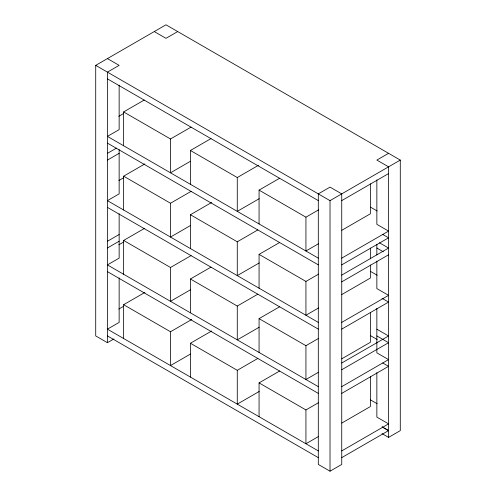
<?xml version="1.0" encoding="UTF-8"?>
<svg xmlns="http://www.w3.org/2000/svg" width="496" height="496" viewBox="0 0 496 496"><rect width="100%" height="100%" fill="white"/><g stroke="black" fill="none" stroke-linecap="round" stroke-linejoin="round"><path stroke-width="0.74" d="M113.937 338.929L107.427 342.686L95.716 335.922L95.716 65.367L165.98 24.8L400.284 160.078L400.284 430.633L388.573 437.398L382.063 433.64M177.698 31.564L165.98 38.328L154.262 31.564M123.634 145.743L123.634 111.929L144.231 100.037M118.804 116.293L123.485 113.59M107.427 153.351L116.541 148.087M107.427 160.115L119.145 153.314M123.634 111.929L170.5 138.979L191.09 127.094M123.634 210L123.634 176.185L144.894 163.909M118.804 180.55L123.485 177.847M190.414 184.301L190.414 150.48L211.005 138.589M190.427 161.293L170.5 172.8L170.5 138.979M123.634 176.185L170.5 203.236L191.09 191.351M107.427 241.267L119.145 234.503M107.427 247.994L119.145 241.23M123.634 274.257L123.634 240.442L144.231 228.551M118.804 244.807L123.485 242.104M190.414 150.48L237.274 177.537L258.534 165.261M190.414 248.558L190.414 214.737L211.668 202.467M190.427 225.55L170.5 237.057L170.5 203.236M259.067 223.938L259.067 190.117L279.663 178.231M259.197 198.698L237.274 211.352L237.274 177.537M123.634 240.442L170.5 267.493L191.09 255.607M123.634 338.52L123.634 304.699L144.894 292.423M118.804 309.064L123.485 306.361M388.573 153.314L376.855 160.078L388.573 166.836L388.573 437.398M190.414 214.737L237.274 241.794L257.87 229.902M190.414 312.815L190.414 278.994L211.005 267.102M95.716 65.367L330.02 200.644L400.284 160.078M259.067 190.117L305.933 217.174L318.556 209.889M341.738 200.607L388.573 173.569M190.427 289.813L170.5 301.314L170.5 267.493M259.067 288.195L259.067 254.374L279.663 242.488M259.197 262.954L237.274 275.615L237.274 241.794M318.556 243.703L305.933 250.995L305.933 217.174M341.8 230.28L370.369 213.795L370.369 183.818M123.634 304.699L170.5 331.756L191.754 319.48M190.414 278.994L237.274 306.051L257.87 294.159M190.414 377.072L190.414 343.251L211.668 330.981M341.738 258.137L388.573 231.099L376.855 224.335L376.855 179.843M259.067 254.374L305.933 281.43L318.556 274.145M341.738 264.864L388.573 237.826L382.714 234.447M190.427 354.07L170.5 365.571L170.5 331.756M259.067 352.451L259.067 318.63L279.663 306.745M341.738 275.094L388.573 248.056L379.459 242.798M259.197 327.211L237.274 339.872L237.274 306.051M341.738 281.858L388.573 254.789M318.556 307.966L305.933 315.251L305.933 281.43M341.8 294.543L370.369 278.051L370.369 264.982M190.414 343.251L237.274 370.307L257.87 358.416M341.738 322.394L388.573 295.356L376.855 288.591L376.855 261.057M259.067 318.63L305.933 345.687L318.556 338.402M341.738 329.121L388.573 302.083L382.063 298.325M259.067 416.708L259.067 382.887L279.663 371.002M259.197 391.468L237.274 404.128L237.274 370.307M318.556 372.223L305.933 379.508L305.933 345.687M341.8 358.8L370.369 342.308L370.369 312.331M341.738 363.01L388.573 335.972L376.855 329.208M341.738 369.743L388.573 342.705L376.855 335.941M341.738 386.651L388.573 359.612L376.855 352.848L376.855 308.413M259.067 382.887L305.933 409.944L318.556 402.659M341.738 393.384L388.573 366.339L382.714 362.96M318.556 436.48L305.933 443.765L305.933 409.944M341.8 423.057L370.369 406.565L370.369 376.588M341.738 450.907L388.573 423.869L376.855 417.105L376.855 372.614M341.738 457.641L388.573 430.596L382.063 426.839L388.573 430.633M330.02 471.2L341.738 464.436L341.738 193.88L330.02 187.116L318.302 193.88L318.302 464.436L330.02 471.2L330.02 200.644M370.493 207.136L377.189 210.998M107.427 58.602L119.145 65.367L107.427 72.131L107.427 342.686M107.427 78.864L318.302 200.607M376.855 248.025L383.365 251.813M370.493 271.393L377.189 275.255M318.302 258.137L107.427 136.388L119.145 129.623L119.145 85.138M107.427 143.121L318.302 264.864M370.493 335.649L377.189 339.512M318.302 322.394L107.427 200.644L119.145 193.88L119.145 149.575M107.427 207.378L318.302 329.121M370.493 399.906L377.189 403.769M318.302 386.651L107.427 264.901L119.145 258.137L119.145 213.708M107.427 271.634L318.302 393.384M318.302 450.907L107.427 329.158L119.145 322.4L119.145 277.909M107.427 335.891L318.302 457.641M376.855 244.286L376.855 254.938M370.369 248.074L370.369 258.831"/></g></svg>
